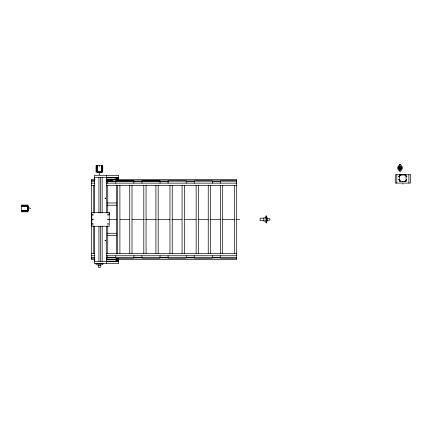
<?xml version="1.0" encoding="UTF-8"?>
<svg xmlns="http://www.w3.org/2000/svg" width="432" height="432" viewBox="0 0 432 432"><rect width="100%" height="100%" fill="white"/><g stroke="black" fill="none" stroke-linecap="round" stroke-linejoin="round"><path stroke-width="0.65" d="M116.332 179.842L116.851 178.891L117.698 178.972L118.022 179.998L117.504 180.473L116.656 180.392L116.332 179.842L116.851 178.891M116.37 260.221L116.37 260.798L116.996 261.198L117.801 261.02L117.985 260.442M116.338 258.892L116.662 259.918L117.509 259.999L118.028 259.049L117.704 258.498L116.856 258.417L116.338 258.892L116.662 259.918M116.554 178.448L116.554 177.871L117.364 177.692L117.985 178.097L117.985 178.67M116.656 180.392L116.656 179.917M116.856 258.898L116.856 258.417M116.996 261.198L116.996 260.62M117.364 178.27L117.364 177.692M117.504 180.473L117.504 179.998M117.509 259.999L118.028 259.049M118.022 179.998L117.698 178.972M117.801 261.02L117.806 260.442M400.027 180.695C398.99 181.386 401.074 181.332 400.027 180.695A0.778 0.778 0 0 0 399.476 180.16M405.335 175.392C406.004 174.361 406.004 176.423 405.335 175.392A0.778 0.778 0 0 1 404.795 174.841M117.655 259.454L117.299 259.767M400.88 174.841A0.778 0.778 0 0 1 400.34 175.381L400.027 175.7A0.778 0.778 0 0 1 399.476 176.24M405.335 181.019C405.95 179.95 406.042 182.045 405.335 181.008A0.778 0.778 0 0 0 404.795 181.559M116.37 178.448L116.554 177.871M117.801 178.675L117.985 178.097M116.716 178.232L117.229 177.952L117.639 178.222M399.276 164.824L399.433 164.603A0.848 0.848 0 0 1 400.766 164.776L402.138 166.828A2.36 2.36 0 0 1 402.003 169.182L400.766 171.007A0.848 0.848 0 0 1 399.298 171.007L397.926 168.955A2.36 2.36 0 0 1 398.056 166.601L399.433 164.603M117.612 260.739L116.753 260.75M116.845 179.204L116.716 179.523M405.643 175.7L405.653 175.7A0.778 0.778 0 0 0 406.193 176.24M96.044 172.174L102.762 172.174M97.135 172.363L101.671 172.363M99.781 172.768L99.716 174.555L99.025 174.555M106.591 177.471L118.692 177.471M94.489 177.579L118.692 177.579M106.591 179.075L116.003 179.075M94.824 179.377L91.46 179.377L91.46 259.513L94.824 259.513M106.256 179.377L115.668 179.377M118.357 179.377L236.687 179.377L236.687 259.513L118.357 259.513M91.46 180.873L94.716 180.873M106.423 180.873L112.687 180.873L106.634 181.057M236.687 180.873L220.423 180.873L220.423 183.141M91.46 180.981L94.824 180.981M106.256 180.981L236.687 180.981M115.744 181.057L133.893 181.057M141.912 181.057L160.067 181.057M107.6 181.251L115.668 181.251M133.817 181.251L142.56 181.251M160.04 181.251L168.107 181.251M186.262 181.251L194.33 181.251M212.479 181.251L220.552 181.251M402.554 181.748L403.115 181.748M91.46 183.141L94.824 183.141M106.256 183.141L236.687 183.141M402.554 183.989L403.115 183.989M91.46 185.409L94.835 185.409M106.256 185.409L236.687 185.409M107.244 202.97L116.424 202.97M107.244 205.238L116.424 205.238M21.6 205.632L27.448 205.632M21.6 205.956L27.448 205.956M21.6 206.491L27.448 206.491M21.6 210.411L27.448 210.411M21.6 210.951L27.448 210.951M21.6 211.27L27.448 211.27M109.226 212.636L91.827 212.636L91.827 226.255L109.226 226.255L109.226 212.636L109.242 214.909M266.009 216.157L266.285 216.157M266.009 216.329L266.285 216.383M266.009 217.798L263.893 217.798L263.893 221.098L266.009 221.098M263.893 218.165L260.118 218.165L260.118 220.73L263.893 220.73M266.009 218.381L266.285 218.381M267.224 218.695L269.887 218.695L269.887 220.201L267.224 220.201M109.323 219.445L116.721 219.445M120.08 219.445L129.492 219.445M132.181 219.445L144.288 219.445M145.633 219.445L156.389 219.445M157.734 219.445L169.835 219.445M171.85 219.445L181.937 219.445M183.951 219.445L196.052 219.445M198.072 219.445L208.159 219.445M210.173 219.445L220.261 219.445M222.275 219.445L235.051 219.445M236.396 219.445L239.755 219.445M266.009 220.741L266.285 220.741M266.009 222.561L266.285 222.561M107.244 233.275L116.424 233.275M107.244 235.543L116.424 235.543M91.46 253.481L94.835 253.481M106.256 253.481L236.687 253.481M91.46 255.749L94.824 255.749M106.256 255.749L236.687 255.749M107.6 257.645L115.668 257.645M133.817 257.645L142.56 257.645M160.04 257.645L168.107 257.645M186.262 257.645L194.33 257.645M212.479 257.645L220.552 257.645M91.46 257.909L94.824 257.909M106.256 257.909L236.687 257.909M91.46 258.023L94.716 258.023M106.423 258.023L107.725 258.023L107.725 255.749M236.687 258.023L220.423 258.023L220.423 255.749M106.256 259.513L115.668 259.513M106.591 259.816L116.003 259.816M94.489 261.311L118.692 261.311M106.591 261.419L118.692 261.419M95.909 263.768L102.989 263.768M95.909 264.044L102.989 264.044M97.751 265.28L101.147 265.28M400.016 175.7L399.875 175.122L400.34 175.392M116.851 179.372L117.693 179.447M116.662 259.443L117.509 259.524M117.704 258.973L118.028 259.524M408.888 174.749L408.888 183.071M396.787 174.749L396.787 183.071M267.521 217.75L267.521 221.146M266.285 215.908L266.285 222.988M266.009 215.908L266.009 222.988M234.414 185.409L234.414 253.481M222.691 185.409L222.691 253.481M220.423 185.409L220.423 253.481M212.404 183.141L212.404 180.873L194.254 180.873L194.254 183.141M212.404 255.749L212.404 258.023L194.254 258.023L194.254 255.749M210.514 185.409L210.514 253.481M208.246 185.409L208.246 253.481M198.412 185.409L198.412 253.481M196.144 185.409L196.144 253.481M186.235 183.141L186.235 180.873L168.08 180.873L168.08 183.141M186.235 255.749L186.235 258.023L168.08 258.023L168.08 255.749M184.345 185.409L184.345 253.481M182.077 185.409L182.077 253.481M172.244 185.409L172.244 253.481M169.976 185.409L169.976 253.481M160.067 183.141L160.067 180.873L141.912 180.873L141.912 183.141M160.067 255.749L160.067 258.023L141.912 258.023L141.912 255.749M158.177 185.409L158.177 253.481M155.903 185.409L155.903 253.481M146.07 185.409L146.07 253.481M143.802 185.409L143.802 253.481M133.893 183.141L133.893 180.873L115.744 180.873L115.744 183.141M133.893 255.749L133.893 258.023L115.744 258.023L115.744 255.749M132.003 185.409L132.003 253.481M129.735 185.409L129.735 253.481M119.902 185.409L119.902 253.481M118.692 179.588L118.692 175.311L94.489 175.311L94.489 213.084M118.692 259.303L118.692 263.579L94.489 263.579L94.489 226.481M117.634 185.409L117.634 253.481M116.424 184.95L116.424 253.967M107.725 180.873L107.725 183.141M107.725 185.409L107.725 213.041M107.725 225.85L107.725 253.481M106.591 175.311L106.591 213.084M106.591 226.481L106.591 263.579M102.74 263.768L102.74 264.044M102.568 263.768L102.514 264.044M102.222 165.731L102.222 171.58M102.152 177.579L102.152 213.084M102.152 226.481L102.152 261.311M101.903 165.731L101.903 171.58M101.363 165.731L101.363 171.58M100.548 177.579L100.548 213.084M100.548 226.481L100.548 261.311M100.516 263.768L100.516 264.044M100.202 264.983L100.202 267.646L98.696 267.646L98.696 264.983M98.939 177.579L98.928 213.084M98.939 226.481L98.928 261.311M98.156 263.768L98.156 264.044M97.443 165.731L97.443 171.58M96.908 165.731L96.908 171.58M96.584 165.731L96.584 171.58M96.336 263.768L96.336 264.044M93.733 185.409L93.733 213.041M93.733 225.85L93.733 253.481M30.424 208.829L30.424 208.138L28.636 208.073M28.237 206.183L28.237 210.719M28.042 205.092L28.042 211.81M400.34 181.019A0.778 0.778 0 0 1 400.88 181.559M405.653 180.695A0.778 0.778 0 0 1 406.193 180.16M99.122 166.082A0.562 0.562 0 0 1 99.684 166.082M94.797 179.809A1.307 0.918 0.1 0 1 94.781 179.107M94.797 179.215A1.307 0.918 0.1 0 1 94.781 178.513M116.699 180.295A1.307 0.918 0.1 0 1 116.197 178.837A1.307 0.918 0.1 0 1 118.325 179.01A1.307 0.918 0.1 0 1 117.369 180.349M115.976 179.215A1.307 0.918 0.1 0 1 117.326 177.941A1.307 0.918 0.1 0 1 118.233 179.393M116.402 179.588A1.307 0.918 0.1 0 1 116.154 179.42M117.661 258.595A1.307 0.918 0.1 0 1 118.082 260.113A1.307 0.918 0.1 0 1 115.938 259.735A1.307 0.918 0.1 0 1 117.326 258.536M118.206 259.47A1.307 0.918 0.1 0 1 117.374 260.95A1.307 0.918 0.1 0 1 115.96 259.708M116.127 259.497A1.307 0.918 0.1 0 1 116.365 259.324M94.802 259.81A1.307 0.918 0.1 0 1 94.786 259.114M94.802 260.404A1.307 0.918 0.1 0 1 94.781 259.708M92.599 214.807C93.058 216.254 93.722 213.791 92.599 214.807M92.599 219.348C93.058 220.79 93.722 218.327 92.599 219.348M92.599 223.884C93.058 225.331 93.722 222.869 92.599 223.884M105.089 198.223C105.554 199.67 106.213 197.208 105.089 198.223M107.725 214.807C108.189 216.254 108.848 213.791 107.725 214.807M107.725 219.348C108.189 220.79 108.848 218.327 107.725 219.348M105.089 240.467C105.554 241.915 106.213 239.452 105.089 240.467M107.725 223.884C108.189 225.331 108.848 222.869 107.725 223.884M399.708 165.116C400.118 166.385 400.696 164.214 399.708 165.116M398.687 176.558C399.152 178 399.811 175.538 398.687 176.558M399.708 170.5C400.118 171.769 400.696 169.603 399.708 170.5M398.687 179.555C399.152 181.003 399.811 178.535 398.687 179.555M406.253 176.558C406.717 178 407.376 175.538 406.253 176.558M406.253 179.555C406.717 181.003 407.376 178.535 406.253 179.555M399.524 175.009L399.649 181.516L406.15 181.391L406.026 174.884L399.524 175.009M102.762 165.731L96.044 165.731L96.044 171.58L102.762 171.58L102.762 165.731M410.4 174.749L395.275 174.749L395.275 183.071L410.4 183.071L410.4 174.749M27.448 205.092L21.6 205.092L21.6 211.81L27.448 211.81L27.448 205.092M399.206 169.322A1.647 1.647 0 0 0 401.679 167.891A1.647 1.647 0 0 0 399.206 166.466A1.647 1.647 0 0 0 399.206 169.322M399.389 169.004A1.28 1.28 0 0 0 401.312 167.891A1.28 1.28 0 0 0 399.389 166.784A1.28 1.28 0 0 0 399.389 169.004M399.654 168.545A0.756 0.756 0 0 0 400.788 167.891A0.756 0.756 0 0 0 399.654 167.238A0.756 0.756 0 0 0 399.654 168.545"/></g></svg>
